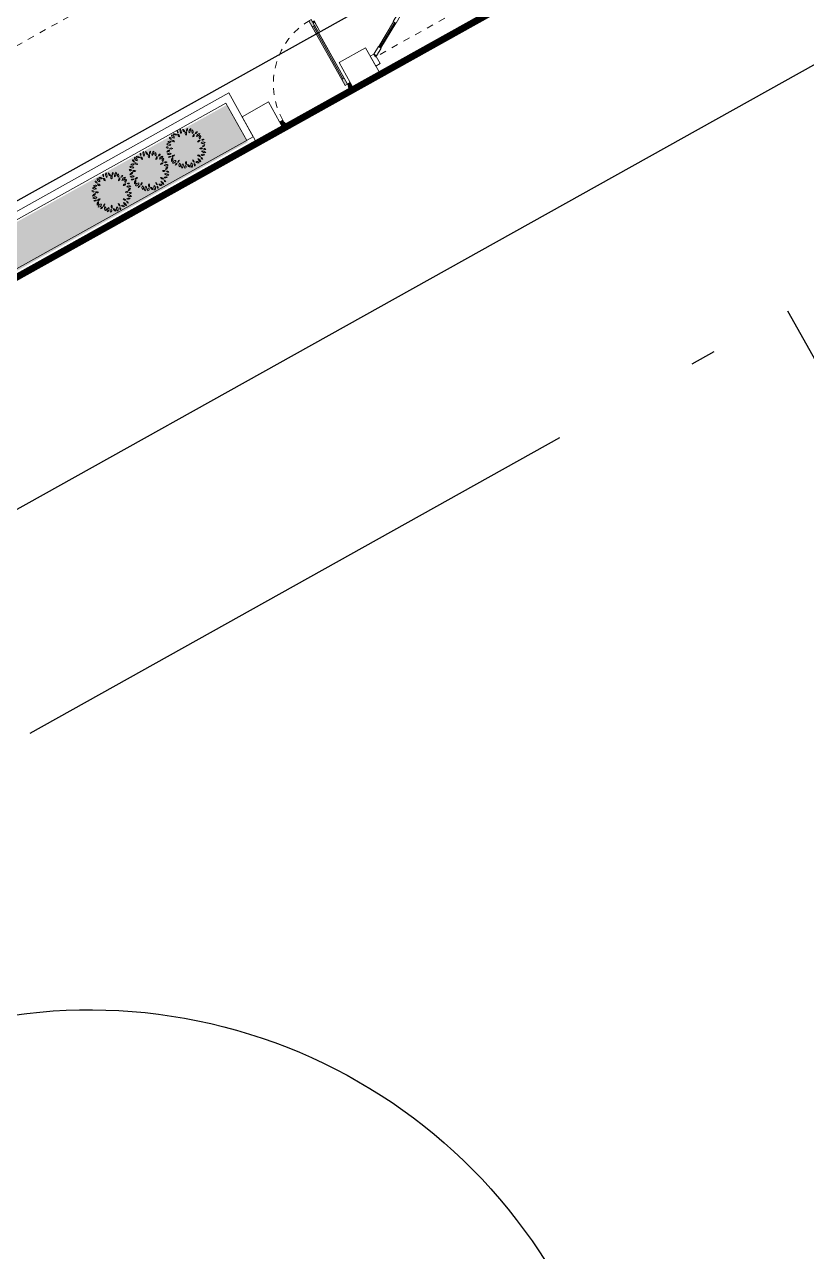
# Model space of a CAD drawing. Header units: millimetres. Extents: x 567980 to 569372, y 2065777 to 2066674.
# Drawn here: x 569023.63 to 569035.23, y 2066333.11 to 2066351.32 of the extents above; entities that cross this region are included whole.
import ezdxf

# ---------------------------------------------------------------- set-up
doc = ezdxf.new("R2010")
doc.units = ezdxf.units.MM
for name, pattern in [('ACAD_ISO10W100', [18.5, 12, -3, 0.5, -3]), ('CENTER', [3, 1.5, -0.5, 0.5, -0.5]), ('DASHDOT2', [0.5, 0.25, -0.125, 0, -0.125]), ('HIDDEN', [0.75, 0.5, -0.25])]:
    doc.linetypes.add(name, pattern=pattern)
for name, color, linetype, lineweight in [('boDnv', 54, 'Continuous', 25), ('E- RANH GIOI', 1, 'CENTER', 13), ('E- THAY', 9, 'Continuous', 20), ('E-Manh', 251, 'Continuous', 13), ('i_Cay', 114, 'Continuous', 13), ('i_Hatch', 250, 'Continuous', 13), ('LD-CUA', 146, 'Continuous', 13), ('LD-THAY', 9, 'Continuous', 13)]:
    doc.layers.add(name, color=color, linetype=linetype, lineweight=lineweight)
for name, color, linetype in [('datOBt', 42, 'Continuous'), ('LogDg', 7, 'Continuous'), ('loKBT', 42, 'Continuous'), ('TimDg', 222, 'Continuous'), ('ViaHeS', 32, 'Continuous')]:
    doc.layers.add(name, color=color, linetype=linetype)
doc.styles.add('rms', font='romans.shx', dxfattribs={"width": 0.7, "bigfont": 'vns.shx'})
doc.linetypes.add('ADL', pattern='A,0.125,-0.15,["++",rms,S=0.5,R=0,X=0,Y=-0.2245],-1.35,1.125', length=2.75)

# ---------------------------------------------------------------- blocks, each defined once
blk = doc.blocks.new('NEN')
at = {"layer": 'boDnv', "color": 10, "linetype": 'ADL', "ltscale": 0.25}
blk.add_lwpolyline([(236.622, -34.449), (249.689, -60.576), (255.475, -62.36), (412.421, 25.215), (414.146, 31.236), (400.061, 56.783), (394.08, 58.497), (238.515, -28.308)], close=True, dxfattribs=at)
at = {"layer": 'datOBt'}
blk.add_lwpolyline([(235.548, -34.538), (248.986, -61.406), (255.589, -63.441), (413.268, 24.543), (415.221, 31.358), (400.736, 57.63), (393.956, 59.573), (237.678, -27.63)], close=True, dxfattribs=at)
at = {"layer": 'LogDg'}
for points in [[(231.455, -36.414), (244.888, -63.273, 0.427514), (255.942, -66.68), (417.372, 23.397, 0.412716), (420.48, 34.246), (405.996, 60.518, 0.415712), (395.092, 63.642), (234.712, -25.849, 0.401037)], [(270.27, -95.329, -0.427514), (259.217, -91.922), (254.74, -82.969, -0.401037), (257.996, -72.404), (323.21, -36.016, -0.414214), (334.094, -39.103), (338.967, -47.836, -0.414214), (335.879, -58.72)]]:
    blk.add_lwpolyline(points, format="xyb", close=True, dxfattribs=at)
at = {"layer": 'loKBT'}
blk.add_lwpolyline([(324.798, -1.92), (313.882, -8.011), (323.627, -25.476), (334.543, -19.385)], close=True, dxfattribs=at)
at = {"layer": 'TimDg', "linetype": 'ACAD_ISO10W100', "ltscale": 0.75}
for points in [[(431.013, 27.573), (246.062, -75.628)], [(337.467, -24.625), (352.816, -52.132)]]:
    blk.add_lwpolyline(points, dxfattribs=at)
at = {"layer": 'ViaHeS'}
blk.add_lwpolyline([(235.548, -34.538), (248.986, -61.406), (255.589, -63.441), (413.268, 24.543), (415.221, 31.358), (400.736, 57.63), (393.956, 59.573), (237.678, -27.63)], close=True, dxfattribs=at)
blk = doc.blocks.new('cd2400')
for p, q in [((433, 355), (125, 178)), ((643, 355), (951, 178)), ((1697, 355), (1389, 178)), ((1907, 355), (2215, 178))]:
    blk.add_line(p, q)
at = {"color": 251, "linetype": 'DASHDOT2'}
blk.add_line((2320, 100), (20, 100), dxfattribs=at)
at = {"color": 9}
for points in [[(440, 342), (133, 165), (118, 191), (425, 368)], [(636, 342), (943, 165), (958, 191), (651, 368)], [(1704, 342), (1397, 165), (1382, 191), (1689, 368)], [(1900, 342), (2207, 165), (2222, 191), (1915, 368)]]:
    blk.add_lwpolyline(points, close=True, dxfattribs=at)
for points in [[(538, 393), (443, 338), (423, 372), (518, 428)], [(538, 393), (633, 338), (653, 372), (558, 428)], [(1802, 393), (1707, 338), (1687, 372), (1782, 428)], [(1802, 393), (1897, 338), (1917, 372), (1822, 428)], [(40, 105), (135, 160), (115, 195), (20, 140)], [(1036, 105), (941, 160), (961, 195), (1056, 140)], [(1024, 166), (999, 181), (1006, 193), (1032, 179)], [(1304, 105), (1399, 160), (1379, 195), (1284, 140)], [(1316, 166), (1341, 181), (1334, 193), (1308, 179)], [(2300, 105), (2205, 160), (2225, 195), (2320, 140)], [(-30, 0), (-30, 140), (20, 140), (20, 100), (30, 100), (30, 0)], [(2370, 0), (2370, 140), (2320, 140), (2320, 100), (2310, 100), (2310, 0)]]:
    blk.add_lwpolyline(points, close=True)
blk = doc.blocks.new('*U462')
h = blk.add_hatch(color=253)
h.dxf.hatch_style = 1
h.paths.add_polyline_path([(50, 100), (90, 100), (90, 0), (50, 0)])
h.paths.add_polyline_path([(50, 1000), (90, 1000), (90, 1100), (50, 1100)])
h = blk.add_hatch(color=254)
h.dxf.hatch_style = 1
h.paths.add_polyline_path([(22, 895), (22, 1064), (50, 1064), (50, 1036), (27, 1036), (27, 895)])
h = blk.add_hatch(color=254)
h.dxf.hatch_style = 1
h.paths.add_polyline_path([(90, 100), (50, 100), (50, 1000), (90, 1000)])
h = blk.add_hatch(color=253)
h.dxf.hatch_style = 1
h.paths.add_polyline_path([(0, 0), (50, 0), (50, -40), (60, -40), (60, -110), (0, -110)])
h = blk.add_hatch(color=253)
h.dxf.hatch_style = 1
h.paths.add_polyline_path([(1200, 0), (1150, 0), (1150, -40), (1140, -40), (1140, -110), (1200, -110)])
for p, q in [((70, 100), (70, 1000)), ((90, 1000), (90, 100))]:
    blk.add_line(p, q)
for points in [[(50, 1000), (90, 1000), (90, 1100), (50, 1100), (50, 1000)], [(50, 1003), (50, 100)], [(50, 100), (90, 100), (90, 0), (50, 0), (50, 100)]]:
    blk.add_lwpolyline(points)
for points in [[(22, 895), (22, 1064), (50, 1064), (50, 1036), (27, 1036), (27, 895)], [(90, 100), (50, 100), (50, 1000), (90, 1000)], [(0, 0), (50, 0), (50, -40), (60, -40), (60, -110), (0, -110)], [(1200, 0), (1150, 0), (1150, -40), (1140, -40), (1140, -110), (1200, -110)]]:
    blk.add_lwpolyline(points, close=True)
at = {"linetype": 'HIDDEN', "ltscale": 30}
blk.add_arc((50, 0), 1100, 0, 90, dxfattribs=at)
blk = doc.blocks.new('mb-cay40')
at = {"color": 0, "linetype": 'ByBlock'}
for centre, radius, start, end in [((-300, 710), 100, 149.4737, 231.7586), ((-448, 683), 100, 329.4737, 51.7586), ((-231, 779), 98.1, 192.306, 259.6849), ((-344, 662), 98.1, 12.306, 79.6849), ((-136, 737), 62.9, 125.4093, 202.7101), ((-231, 764), 62.9, 305.4093, 22.7101), ((16, 684), 137, 133.8117, 194.3077), ((-211, 749), 137, 313.8117, 14.3077), ((113, 711), 137, 163.4642, 212.7906), ((-134, 676), 137, 343.4642, 32.7906), ((-680, 301), 102, 69.7201, 135.6489), ((-718, 468), 102, 249.7201, 315.6489), ((-654, 503), 44.2, 163.4933, 274.4697), ((-693, 471), 44.2, 343.4933, 94.4697), ((-542, 597), 98.1, 183.3189, 263.1904), ((-651, 494), 98.1, 3.3189, 83.1904), ((-620, 357), 75.8, 22.5723, 98.3335), ((-561, 461), 75.8, 202.5723, 278.3335), ((-554, 556), 69.9, 25.4537, 116.6852), ((-522, 648), 69.9, 205.4537, 296.6852), ((-427, 694), 54.1, 146.8151, 244.0193), ((-496, 675), 54.1, 326.8151, 64.0193), ((-390, 597), 66.9, 168.8066, 257.6391), ((-470, 545), 66.9, 348.8066, 77.6391), ((-148, 638), 79.7, 145.5248, 220.8327), ((-273, 631), 79.7, 325.5248, 40.8327), ((49, 562), 68.8, 103.8914, 198.9039), ((-33, 607), 68.8, 283.8914, 18.9039), ((138, 616), 80.6, 104.1004, 168.465), ((40, 710), 80.6, 284.1004, 348.465), ((230, 506), 141, 100.3005, 160.4476), ((72, 692), 141, 280.3005, 340.4476), ((213, 369), 79.6, 86.0282, 161.3698), ((143, 474), 79.6, 266.0282, 341.3698), ((260, 521), 76.9, 122.5817, 207.18), ((150, 551), 76.9, 302.5817, 27.18), ((320, 284), 110, 64.7353, 140.5781), ((282, 453), 110, 244.7353, 320.5781), ((300, 426), 53.5, 59.9815, 155.6676), ((278, 494), 53.5, 239.9815, 335.6676), ((-767, 152), 75.6, 44.2576, 108.5927), ((-736, 277), 75.6, 224.2576, 288.5927), ((-743, 226), 96, 30.9482, 110.5784), ((-695, 365), 96, 210.9482, 290.5784), ((-787, 176), 111, 280.8762, 345.4479), ((-659, 40), 111, 100.8762, 165.4479), ((-690, -39), 87.4, 54.9745, 151.3792), ((-716, 74), 87.4, 234.9745, 331.3792), ((-638, 119), 83.9, 60.5095, 129.292), ((-649, 257), 83.9, 240.5095, 309.292), ((159, -75), 77.3, 28.8072, 103.9199), ((208, 37), 77.3, 208.8072, 283.9199), ((243, 141), 78, 58.8748, 131.2135), ((232, 267), 78, 238.8748, 311.2135), ((314, -59), 90.4, 71.3712, 141.7535), ((272, 83), 90.4, 251.3712, 321.7535), ((293, 25), 97.6, 29.1952, 106.7189), ((350, 166), 97.6, 209.1952, 286.7189), ((359, 242), 79.1, 90.2529, 173.5221), ((280, 330), 79.1, 270.2529, 353.5221), ((344, 142), 53.6, 28.1981, 112.1918), ((371, 217), 53.6, 208.1981, 292.1918), ((-675, -123), 70, 71.8192, 140.0818), ((-707, -12), 70, 251.8192, 320.0818), ((-557, -163), 78, 113.4753, 203.456), ((-660, -123), 78, 293.4753, 23.456), ((-617, 21), 75, 267.1724, 337.2365), ((-551, -83), 75, 87.1724, 157.2365), ((-605, -147), 107, 271.6328, 352.0268), ((-496, -269), 107, 91.6328, 172.0268), ((-473, -294), 49.3, 76.5419, 193.4774), ((-509, -257), 49.3, 256.5419, 13.4774), ((-342, -221), 95.9, 122.8873, 186.7253), ((-489, -152), 95.9, 302.8873, 6.7253), ((-314, -281), 91.1, 159.117, 230.3606), ((-457, -318), 91.1, 339.117, 50.3606), ((-220, -348), 109, 122.117, 201.7275), ((-379, -297), 109, 302.117, 21.7275), ((-170, -364), 62.5, 129.7475, 206.0709), ((-267, -343), 62.5, 309.7475, 26.0709), ((-133, -236), 75.4, 148.7877, 221.5977), ((-253, -247), 75.4, 328.7877, 41.5977), ((-160, -372), 84.6, 5.3196, 80.419), ((-61, -281), 84.6, 185.3196, 260.419), ((100, -278), 148, 165.2071, 218.3217), ((-159, -332), 148, 345.2071, 38.3217), ((-19, -211), 70.3, 353.65, 74.6514), ((70, -151), 70.3, 173.65, 254.6514), ((110, -276), 64.3, 156.7754, 231.288), ((11, -301), 64.3, 336.7754, 51.288), ((113, -290), 96.7, 38.6962, 106.2415), ((162, -137), 96.7, 218.6962, 286.2415), ((133, -213), 116, 6.5487, 76.8911), ((275, -87), 116, 186.5487, 256.8911), ((243, -118), 50.7, 359.2557, 87.6287), ((296, -68), 50.7, 179.2557, 267.6287)]:
    blk.add_arc(centre, radius, start, end, dxfattribs=at)
blk = doc.blocks.new('SAN VUON BT A-BT1')
at = {"layer": 'i_Hatch', "true_color": 0x46cb3a, "transparency": 33554687}
h = blk.add_hatch(dxfattribs=at)
h.set_pattern_fill('CROSS', color=95, scale=300, double=1)
h.set_pattern_definition([(0, (2832.47, -202892.13), (75, 75), [37.5, -112.5]), (90, (2851.22, -202910.88), (-75, 75), [37.5, -112.5])])
h.paths.add_polyline_path([(7163777, 841297), (7151497, 841297), (7151497, 841007), (7163487, 841007), (7163487, 821857), (7163777, 821857)])
h.paths.add_polyline_path([(7158157, 822152), (7151787, 822152), (7151787, 839437), (7151497, 839437), (7151497, 821857), (7151497, 821517), (7158157, 821517)])
at = {"layer": 'E- RANH GIOI', "ltscale": 0.1, "const_width": 100}
blk.add_lwpolyline([(7151387, 821437), (7163887, 821437), (7163887, 841437), (7151387, 841437)], close=True, dxfattribs=at)
at = {"layer": 'E-Manh'}
for p, q in [((7158157, 822182), (7151787, 822182)), ((7158267, 822292), (7151897, 822292)), ((7158157, 822182), (7158157, 821547)), ((7158267, 821547), (7158267, 822292)), ((7158267, 821887), (7158267, 821882))]:
    blk.add_line(p, q, dxfattribs=at)
blk.add_lwpolyline([(7151497, 841327), (7151497, 821547), (7158267, 821547)], dxfattribs=at)
for points in [[(7158717, 821437), (7158267, 821437), (7158267, 821887), (7158717, 821887)], [(7160368, 821437), (7159918, 821437), (7159918, 821887), (7160368, 821887)]]:
    blk.add_lwpolyline(points, close=True, dxfattribs=at)
at = {"layer": 'i_Cay', "xscale": 0.5, "yscale": 0.5, "zscale": 0.5}
for p in [(7156133, 821754), (7156771, 821759), (7157414, 821784)]:
    blk.add_blockref('mb-cay40', p, dxfattribs=at)
at = {"layer": 'LD-CUA', "xscale": -1}
blk.add_blockref('*U462', (7159918, 821547), dxfattribs=at)
at = {"layer": 'LD-CUA', "xscale": 1.208333333333333, "yscale": 1.208333333333333, "zscale": 1.208333333333333}
blk.add_blockref('cd2400', (7160405, 821577), dxfattribs=at)
blk = doc.blocks.new('MBT1 BT1')
at = {"layer": 'E- RANH GIOI', "ltscale": 0.1, "const_width": 100}
blk.add_lwpolyline([(7075416, 1014867), (7087916, 1014867), (7087916, 1034867), (7075416, 1034867)], close=True, dxfattribs=at)
at = {"layer": 'E- THAY'}
blk.add_blockref('SAN VUON BT A-BT1', (-75971, 193431), dxfattribs=at)
blk = doc.blocks.new('BT-01')
at = {"layer": 'E- RANH GIOI', "ltscale": 0.05, "const_width": 100}
blk.add_lwpolyline([(7814691, 974897), (7819917, 979887), (7998786, 979804), (8003756, 974804), (8003589, 944820), (7998563, 939825), (7818090, 939908), (7813321, 944903), (7814691, 974897)], dxfattribs=at)
at = {"layer": 'E- RANH GIOI', "color": 5, "ltscale": 0.05, "true_color": 0x0000fa}
blk.add_lwpolyline([(7817633, 973558), (7821118, 976886), (7997538, 976805), (8000749, 973574), (8000596, 946075), (7997327, 942825), (7819374, 942907), (7816376, 946047)], close=True, dxfattribs=at)
at = {"layer": 'loKBT'}
blk.add_lwpolyline([(7908467, 959856), (7895973, 959862), (7895964, 939872), (7908458, 939866)], close=True, dxfattribs=at)

msp = doc.modelspace()

# ---------------------------------------------------------------- block references
at = {"layer": 'boDnv'}
msp.add_blockref('NEN', (568697.481, 2066371.697), dxfattribs=at)

# ---------------------------------------------------------------- next in the draw order: block references
at = {"layer": 'LD-THAY', "xscale": 0.0009994885116012015, "yscale": 0.0009994885116012015, "zscale": 0.0009994885116012015, "rotation": 29.16570913589107}
msp.add_blockref('MBT1 BT1', (563340.206, 2062014.114, 0), dxfattribs=at)

# ---------------------------------------------------------------- next in the draw order: block references
at = {"layer": 'loKBT', "xscale": 0.001000000000001394, "yscale": 0.001000000000001394, "zscale": 0.001000000000001394, "rotation": 29.19218123277868}
msp.add_blockref('BT-01', (562586.395, 2061674.528, 0), dxfattribs=at)

# ---------------------------------------------------------------- next in the draw order: block references
at = {"layer": 'LD-THAY', "xscale": 0.0009994885116012015, "yscale": 0.0009994885116012015, "zscale": 0.0009994885116012015, "rotation": 29.16570913589107}
msp.add_blockref('MBT1 BT1', (563340.206, 2062014.114, 0), dxfattribs=at)

# ---------------------------------------------------------------- next in the draw order: block references
at = {"layer": 'loKBT', "xscale": 0.001000000000001394, "yscale": 0.001000000000001394, "zscale": 0.001000000000001394, "rotation": 29.19218123277868}
msp.add_blockref('BT-01', (562586.395, 2061674.528, 0), dxfattribs=at)

doc.saveas('drawing.dxf')
